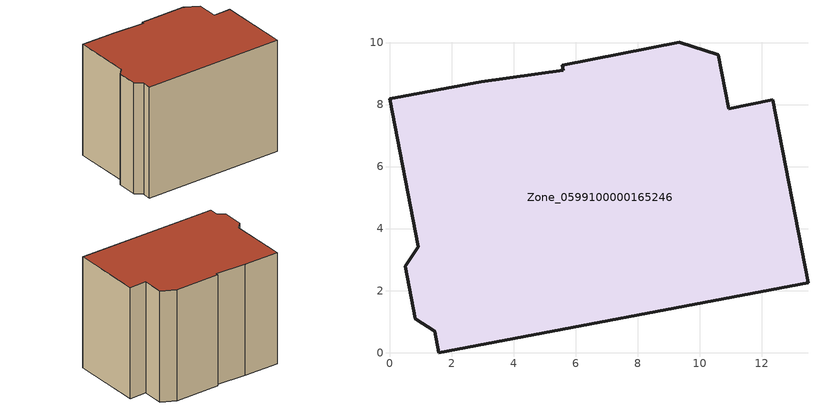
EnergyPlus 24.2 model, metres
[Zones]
Zone_0599100000165246
 floor ground (C_G): 0,8.19 2.96,8.73 5.61,9.1 5.57,9.27 9.34,10.01 10.6,9.61 10.94,7.87 12.37,8.15 13.5,2.26 1.59,0 1.46,0.69 0.83,1.1 0.5,2.79 0.93,3.42 z0
 wall outside (C_F): 10.94,7.87 10.6,9.61 9.34,10.01 5.57,9.27 5.61,9.1 2.96,8.73 0,8.19 0.93,3.42 0.5,2.79 0.83,1.1 1.46,0.69 1.59,0 13.5,2.26 12.37,8.15 10.94,7.87 z0:9.61
 roof outside (C_R): 2.96,8.73 0,8.19 0.93,3.42 0.5,2.79 0.83,1.1 1.46,0.69 1.59,0 13.5,2.26 12.37,8.15 10.94,7.87 10.6,9.61 9.34,10.01 5.57,9.27 5.61,9.1 z9.61
[BUILDING]
Pand.0599100000165246: North Axis=0; Terrain=City; Loads Convergence Tolerance Value=0.04; Temperature Convergence Tolerance Value=0.4; Solar Distribution=FullExterior; Maximum Number of Warmup Days=25; Minimum Number of Warmup Days=1
[Site:Location]
Rotterdam.The.Hague.AP_ZH_NLD Design_Conditions: Latitude=51.96; Longitude=4.45; Time Zone=1; Elevation=-4.5
[SITE:GROUNDTEMPERATURE:BUILDINGSURFACE]
18, 18, 18, 18, 18, 18, 18, 18, 18, 18, 18, 18
[MATERIAL] Thermal Absorptance=0.9; Solar Absorptance=0.7; Visible Absorptance=0.7
Name | Roughness | Thickness | Conductivity | Density | Specific Heat
G.TI.1946 | MediumSmooth | 0.15 | 1 | 540 | 1210
F.TI.1946 | Rough | 0.3 | 0.857143 | 1920 | 840
R.TI.1946 | MediumRough | 0.2 | 0.1 | 1500 | 1000
[CONSTRUCTION]
C_G: G.TI.1946
C_F: F.TI.1946
C_R: R.TI.1946
[ZONE]
Zone_0599100000165246: Type=1; Multiplier=1; Ceiling Height=Autocalculate; Volume=Autocalculate; Floor Area=autocalculate; Part of Total Floor Area=Yes
[ZONEINFILTRATION:DESIGNFLOWRATE]
Infil_Zone_0599100000165246: Zone or ZoneList or Space or SpaceList=Zone_0599100000165246; Schedule=AlwaysOn; Design Flow Rate Calculation Method=Flow/Area; Flow Rate per Floor Area=0.003; Constant Term Coefficient=1; Temperature Term Coefficient=0; Velocity Term Coefficient=0; Velocity Squared Term Coefficient=0
[HVACTEMPLATE:ZONE:IDEALLOADSAIRSYSTEM]
Zone_0599100000165246: Maximum Heating Supply Air Temperature=50; Minimum Cooling Supply Air Temperature=13; Maximum Heating Supply Air Humidity Ratio=0.0156; Minimum Cooling Supply Air Humidity Ratio=0.0077; Heating Limit=NoLimit; Cooling Limit=NoLimit; Dehumidification Control Type=ConstantSensibleHeatRatio; Cooling Sensible Heat Ratio=0.7; Dehumidification Setpoint=60; Humidification Control Type=None; Humidification Setpoint=30; Outdoor Air Method=None; Outdoor Air Flow Rate per Person=0.00944; Outdoor Air Flow Rate per Zone Floor Area=0; Outdoor Air Flow Rate per Zone=0; Demand Controlled Ventilation Type=None; Outdoor Air Economizer Type=NoEconomizer; Heat Recovery Type=None; Sensible Heat Recovery Effectiveness=0.7; Latent Heat Recovery Effectiveness=0.65
[ZONECONTROL:THERMOSTAT]
ThermostatControl_Zone_0599100000165246: Zone or ZoneList=Zone_0599100000165246; Control Type Schedule=DualSetpointControlType; Control 1=Thermostat_Zone_0599100000165246; Temperature Difference Between Cutout And Setpoint=0
[THERMOSTATSETPOINT:DUALSETPOINT]
Thermostat_Zone_0599100000165246: Heating Setpoint Temperature Schedule=HeatingSetpoint_Zone_0599100000165246; Cooling Setpoint Temperature Schedule=CoolingSetpoint_Zone_0599100000165246
[SCHEDULE:COMPACT]
HeatingSetpoint_Zone_0599100000165246: Through: 12/31, For: AllDays, Until: 24:00, 21
CoolingSetpoint_Zone_0599100000165246: Through: 12/31, For: AllDays, Until: 24:00, 24
DualSetpointControlType: Through: 12/31, For: AllDays, Until: 24:00, 4
AlwaysOn: Through: 12/31, For: AllDays, Until: 24:00, 1
